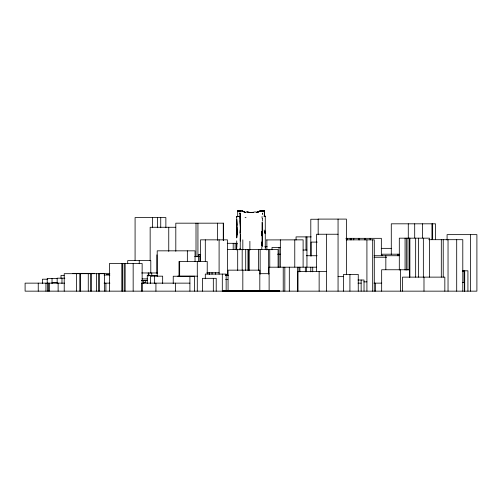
<?xml version="1.0" encoding="UTF-8"?>
<svg xmlns="http://www.w3.org/2000/svg" width="502" height="502" viewBox="0 0 502 502"><rect width="100%" height="100%" fill="white"/><g stroke="black" fill="none" stroke-linecap="round" stroke-linejoin="round"><path stroke-width="0.75" d="M240.257 241.098L240.577 234.277L240.257 239.372M237.051 233.687L236.731 237.917L237.051 233.894L236.731 226.477L237.051 234.698L237.051 226.571M261.743 245.309L262.063 241.763M239.937 233.091L240.257 229.74M262.063 241.851L261.743 249.638M236.731 247.015L237.051 243.947M262.383 237.277L262.703 234.258L262.383 236.831M264.309 215.189L264.629 212.277M239.937 216.695L240.257 215.942L239.937 216.826L240.257 220.522M257.576 212.308L258.216 211.875L256.93 212.541L258.856 211.342L257.576 212.308L256.29 212.29L257.576 212.384L258.536 211.348L257.576 212.384L255.01 211.907C252.45 212.628 249.538 212.616 246.99 211.85L245.39 212.428L242.504 210.991L237.691 210.903L237.691 216.381L236.731 216.795M234.164 290.727L233.844 291.198L222.304 290.934L240.897 290.94L229.998 290.959M240.257 215.101L240.577 214.68L239.937 212.961L240.257 226.176M235.131 290.84L230.958 291.016L231.278 291.078M236.731 217.015L236.411 216.651L238.977 216.331L238.011 216.594M276.489 291.078L279.696 290.978L229.678 290.953M259.816 291.091L257.576 291.091L262.063 291.066L259.176 291.097L260.456 290.947M268.156 291.154L269.436 291.034M234.164 291.185L237.051 290.959M256.61 212.49L258.216 211.9M240.897 290.846L238.011 291.041L239.617 290.959M259.496 291.11L262.063 291.016L261.423 290.922M238.011 216.312L236.411 216.651L237.477 216.5M259.816 211.141L264.309 210.846L264.309 216.393M262.063 291.016L261.103 291.066L273.609 290.89M231.924 291.091L233.844 291.047M258.536 291.009L259.176 291.097L234.164 290.884M261.103 291.097L269.756 291.022L268.796 291.022M266.229 291.078L261.743 291.009L279.056 290.934L275.529 291.003L276.489 291.034M248.277 290.997L241.544 290.997L257.25 290.991L254.37 290.922M261.743 290.991L273.929 291.041M242.504 210.991L237.691 210.903L240.897 211.016L239.937 210.89M234.164 291.016L238.977 291.116L239.297 290.777L238.977 291.116L236.091 291.041M237.691 210.947L238.011 210.903M259.816 211.053L259.496 211.091L264.629 210.903L259.816 211.053L262.063 210.859M234.484 291.066L236.731 291.034M263.023 291.06L262.383 291.003L265.909 291.034M235.771 291.022L234.804 290.859M265.589 290.997L271.362 291.022L270.076 291.047M237.371 216.638L236.731 216.701L236.731 235.319M233.204 291.034L230.958 291.041M242.184 291.085L239.937 290.84M266.229 291.022L267.836 291.198M267.196 291.06L267.516 291.034L262.703 291.047M268.476 291.06L266.549 291.016L266.869 291.085M237.051 291.009L237.691 291.072L234.484 290.922M244.424 291.06L245.07 291.022M270.402 291.053L271.042 291.016M263.343 291.041L264.949 291.003L264.309 291.028M241.217 291.016L239.937 290.997M264.309 210.846L262.063 210.89L262.383 210.896M240.257 290.997L238.337 291.003M247.63 291.028L254.043 291.016M229.358 291.016L230.318 291.009M318.751 219.248L310.801 219.248L310.801 255.982M175.725 227.268L150.154 227.268L150.154 260.77M338.059 234.239L316.574 234.239L316.574 271.664M311.265 236.888L296.054 236.888L296.054 239.987M345.847 238.331L381.344 238.331L381.344 255.418M428.677 239.692L462.794 239.692L462.794 291.154M266.549 239.931L303.108 239.849L303.108 267.058M346.154 239.849L374.291 239.849L374.291 291.154M317.277 242.096L311.121 242.096L311.121 256.114M227.237 243.301L237.559 243.301M264.868 246.664L267.196 246.664M280.411 247.467L272.002 247.467L272.002 249.808M381.25 248.352L391.591 248.352M227.431 249.55L278.095 249.55L278.095 267.271M303.057 250.034L306.954 250.034M277.518 254.2L280.499 254.2M399.134 254.2L381.984 254.2L381.984 255.744M200.737 254.52L198.572 254.52L198.572 261.536M306.314 255.725L317.138 255.725M374.053 255.725L399.197 255.725M194.663 256.447L199.319 256.447M374.065 257.25L386.666 257.25M316.68 267.19L269.116 267.19L269.116 291.154M409.563 269.756L381.664 269.756L381.664 291.154M462.518 270.798L467.92 270.798L467.92 291.154M462.467 271.118L464.074 271.118L464.074 282.676M326.513 271.519L297.975 271.519L297.975 291.154M206.912 272.718L219.098 272.718M141.627 272.962L157.59 272.962M72.878 273.358L94.683 273.358M99.81 273.358L109.856 273.358M259.816 273.684L269.078 273.684M106.223 274.406L109.674 274.406M225.555 274.883L227.996 274.883M104.071 275.046L109.913 275.046M64.149 275.366L61.012 275.366L61.012 278.372M157.59 275.366L147.268 275.366L147.268 283.636M225.348 275.366L228.341 275.366M177.733 276.169L197.292 276.169M194.406 276.244L173.24 276.244L173.24 283.699M338.059 276.646L343.506 276.646M64.858 278.171L57.165 278.171L57.165 283.517M57.423 278.491L47.226 278.491L47.226 283.705M142.091 278.892L147.375 278.892M47.803 279.212L42.413 279.212L42.413 283.693M225.618 279.532L227.914 279.532M357.97 280.016L364.032 280.016L364.032 291.154M142.141 280.336L147.469 280.336M141.878 280.574L147.588 280.574M141.495 280.737L143.741 280.737L143.741 283.712M363.799 281.86L366.918 281.86M143.39 282.337L145.988 282.337M462.311 282.582L464.394 282.582L464.394 291.154M52.032 282.657L57.423 282.657M64.576 283.141L25.1 283.141L25.1 291.154L476.9 291.154L476.9 234.641L447.081 234.641L447.081 240.063M104.071 283.141L109.913 283.141M141.708 283.141L189.913 283.141M358.014 283.141L361.145 283.141M373.971 283.141L381.702 283.141M263.023 290.997L263.989 291.003M227.751 290.928L228.717 290.934M263.989 216.224L265.269 216.237L265.269 249.576M223.905 290.972L225.185 291.003M253.403 212.459L248.597 212.421L246.99 211.85M231.278 290.984L231.924 291.003M241.544 290.997L241.864 291.009M249.877 291.028L250.837 291.016M263.663 291.028L263.989 291.053M223.264 290.896L224.225 290.997M258.216 291.022L258.536 291.06M264.309 216.105L265.269 216.237L264.309 215.923M272.002 290.991L272.322 291.047M243.144 291.06L242.824 291.003L243.784 291.072M261.103 291.003L261.423 291.06M263.663 210.815L264.309 210.934M259.816 291.009L260.456 291.147M247.957 212.089L248.917 212.302M245.07 217.485L246.03 217.699M245.39 212.478L244.104 211.85M264.629 291.009L264.949 291.085M243.784 211.919L245.07 212.239L243.144 211.398M242.184 210.947L243.464 211.392M265.269 247.103L265.589 247.26L265.269 246.959M264.309 216.042L264.949 216.356M240.257 290.846L240.577 291.009M262.703 213.45L262.383 213.068L262.383 214.636M239.937 212.961L240.577 214.68M262.383 218.213L262.703 221.15M239.937 220.754L240.257 224.394M262.383 226.992L262.703 230.725L262.383 222.65M264.786 230.092L264.949 233.449L264.811 231.146M262.063 235.796L261.743 231.497L262.063 235.971M236.731 219.487L237.051 225.593L236.731 219.324M470.487 234.641L470.487 291.154M464.714 270.798L464.714 291.154M456.701 239.692L456.701 291.154M448.041 239.692L448.041 291.154M444.835 291.154L444.835 277.129L402.51 277.129L402.51 291.154M443.228 239.692L443.228 277.123M441.308 239.692L441.308 277.123M435.535 239.479L435.535 223.817L391.284 223.817L391.284 254.577M432.649 223.817L432.649 239.479M432.329 223.817L432.329 239.479M432.009 223.817L432.009 239.479M429.442 277.129L429.442 238.168L399.303 238.168L399.303 270.12M423.989 277.129L423.989 291.154M423.349 238.168L423.349 277.129M422.389 223.817L422.389 237.917M418.542 238.168L418.542 277.129M415.656 238.168L415.656 277.129M414.696 223.817L414.696 237.917M409.883 238.168L409.883 277.129M409.563 238.168L409.563 277.399M408.283 223.817L408.283 237.917M407.957 238.168L407.957 270.12M406.356 238.168L406.356 270.12M405.076 238.168L405.076 270.12M400.583 269.756L400.583 291.154M398.983 254.2L398.983 255.744M397.697 254.2L397.697 255.744M385.837 255.725L385.837 269.587M375.571 283.141L375.571 291.154M372.685 239.849L372.685 291.154M370.125 238.331L370.125 239.881M366.918 239.849L366.918 291.154M365.312 238.331L365.312 239.881M364.672 238.331L364.672 239.881M361.145 280.016L361.145 291.154M359.219 238.331L359.219 239.881M358.899 238.331L358.899 239.881M358.259 291.154L358.259 274.406L343.506 274.406L343.506 291.154M353.772 238.331L353.772 239.881M351.205 238.331L351.205 239.881M350.239 238.331L350.239 239.881M349.919 274.406L349.919 291.154M347.359 238.331L347.359 239.881M346.393 274.707L346.393 219.092L318.174 219.092L318.174 234.754M338.059 219.092L338.059 291.154M326.513 234.239L326.513 291.154M319.14 271.519L319.14 291.154M312.727 267.19L312.727 271.827M310.801 267.19L310.801 271.827M306.954 236.888L306.954 267.102M306.634 267.19L306.634 271.827M305.994 236.888L305.994 250.065M305.348 267.19L305.348 271.827M299.901 267.19L299.901 271.827M298.935 267.19L298.935 271.827M297.655 267.19L297.655 291.154M294.768 239.849L294.768 267.058M289.315 267.19L289.315 291.154M284.829 267.19L284.829 291.154M283.228 267.19L283.228 291.154M280.342 239.849L280.342 267.058M279.056 247.467L279.056 267.29M269.756 249.55L269.756 267.271M268.476 249.55L268.476 274.205M266.869 239.931L266.869 250.021M262.383 231.24L262.383 246.457M262.063 216.45L262.063 218.132M262.063 222.191L262.063 245.654M260.136 249.55L260.136 274.205M259.816 291.154L259.816 270.151L228.071 270.151L228.071 291.154M258.536 249.55L258.536 270.352M249.877 241.286L249.877 250.034M249.237 249.55L249.237 270.352M248.597 249.55L248.597 270.352M247.957 249.55L247.957 270.352M245.71 249.55L245.71 270.352M242.824 239.818L242.824 249.783M242.824 270.151L242.824 291.154M242.184 249.55L242.184 270.352M240.577 221.294L240.577 230.644M240.257 213.72L240.257 249.594M239.937 248.465L239.937 249.908M237.691 249.55L237.691 270.352M236.731 240.822L236.731 243.533M236.731 246.262L236.731 250.002M236.411 243.301L236.411 249.475M235.131 243.301L235.131 249.475M233.204 243.301L233.204 249.475M227.431 275.611L227.431 239.849L200.499 239.849L200.499 261.617M226.151 291.154L226.151 274.079L205.305 274.079L205.305 278.742M223.585 240.37L223.585 223.177L175.807 223.177L175.807 251.307M223.264 223.177L223.264 240.37M222.304 274.079L222.304 291.154M219.098 239.849L219.098 274.255M217.492 223.177L217.492 240.37M216.211 291.154L216.211 278.328L202.419 278.328L202.419 291.154M215.565 272.718L215.565 274.255M213.325 278.328L213.325 291.154M212.039 272.718L212.039 274.255M209.478 272.718L209.478 274.255M209.152 272.718L209.152 274.255M207.232 273.985L207.232 261.498L179.013 261.498L179.013 276.326M205.305 239.849L205.305 261.617M199.859 254.52L199.859 261.536M197.932 223.177L197.932 256.779M197.292 261.498L197.292 291.154M196.006 223.177L196.006 256.779M195.046 261.693L195.046 250.837L157.208 250.837L157.208 276.426M194.406 276.169L194.406 291.154M189.913 276.244L189.913 291.154M187.353 250.837L187.353 261.693M179.653 261.498L179.653 276.326M175.487 283.141L175.487 291.154M168.754 227.268L168.754 251.42M165.867 227.745L165.867 217.567L135.082 217.567L135.082 260.626M162.661 283.661L162.661 276.169L150.475 276.169L150.475 283.661M160.734 217.567L160.734 227.745M157.528 217.567L157.528 227.745M156.888 254.84L156.888 273.389M155.927 283.141L155.927 291.154M154.641 276.169L154.641 283.661M152.401 217.567L152.401 227.745M151.761 272.962L151.761 275.993M150.795 273.144L150.795 260.613L127.709 260.613L127.709 263.745M148.874 272.962L148.874 275.993M148.228 272.962L148.228 275.993M145.668 280.574L145.668 282.086M142.141 291.154L142.141 263.5L109.43 263.5L109.43 291.154M141.815 283.141L141.815 291.154M139.255 260.613L139.255 263.745M133.162 263.5L133.162 291.154M125.142 263.5L125.142 291.154M124.182 263.5L124.182 291.154M122.256 263.5L122.256 291.154M121.936 263.5L121.936 291.154M105.903 283.141L105.903 291.154M104.623 291.154L104.623 273.684L64.218 273.684L64.218 291.154M99.49 273.684L99.49 291.154M98.53 273.684L98.53 291.154M96.604 273.684L96.604 291.154M91.157 273.684L91.157 291.154M90.837 273.684L90.837 291.154M88.27 273.684L88.27 291.154M80.251 273.684L80.251 291.154M79.931 273.684L79.931 291.154M76.404 273.684L76.404 291.154M61.978 278.171L61.978 283.517M58.125 283.141L58.125 291.154M52.032 278.491L52.032 283.705M49.152 283.141L49.152 291.154M48.826 283.141L48.826 291.154M47.546 283.141L47.546 291.154M45.946 283.141L45.946 291.154M38.246 283.141L38.246 291.154M229.998 291.028L229.037 291.009L229.998 291.028"/></g></svg>
